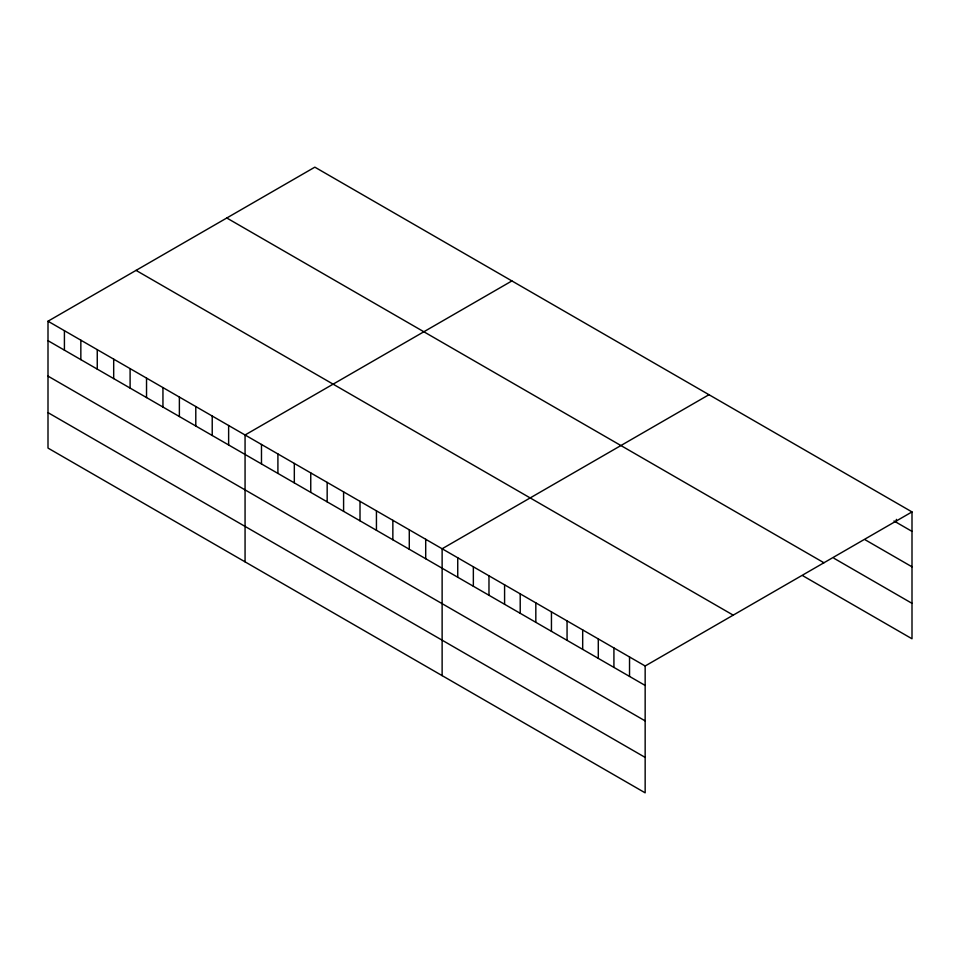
<?xml version="1.0" encoding="UTF-8"?>
<svg xmlns="http://www.w3.org/2000/svg" width="960" height="960" viewBox="0 0 960 960"><rect width="100%" height="100%" fill="white"/><g stroke="black" fill="none" stroke-linecap="round" stroke-linejoin="round"><path stroke-width="1.44" d="M48 321.216L645.156 665.988L645.156 792.84L48 448.08L48 321.216L314.844 167.16L912 511.92L912 638.784L802.68 575.664M511.908 280.932L245.064 434.988L245.064 561.852M708.972 394.704L442.128 548.76L442.128 675.624M645.156 665.988L912 511.92M893.976 520.98L912 531.384M865.152 539.772L912 566.82M833.916 558.252L912 603.336M226.788 217.992L823.944 562.764M136.056 270.384L733.212 615.144M48 340.68L645.156 685.44M48 376.116L645.156 720.888M48 412.632L645.156 757.404M896.388 519.372L896.388 522.36M629.532 656.964L629.532 676.428M613.92 647.952L613.92 667.404M598.296 638.928L598.296 658.392M582.684 629.916L582.684 649.38M567.06 620.904L567.06 640.356M551.448 611.88L551.448 631.344M535.824 602.868L535.824 622.32M520.212 593.844L520.212 613.308M504.588 584.832L504.588 604.296M488.976 575.808L488.976 595.272M473.352 566.796L473.352 586.26M457.74 557.784L457.74 577.236M425.7 539.28L425.7 558.744M409.284 529.8L409.284 549.264M392.856 520.32L392.856 539.784M376.44 510.84L376.44 530.304M360.012 501.36L360.012 520.824M343.596 491.88L343.596 511.332M327.168 482.4L327.168 501.852M310.752 472.92L310.752 492.372M294.324 463.428L294.324 482.892M277.908 453.948L277.908 473.412M261.48 444.468L261.48 463.932M228.636 425.508L228.636 444.972M212.22 416.028L212.22 435.492M195.792 406.548L195.792 426.012M179.376 397.068L179.376 416.532M162.948 387.588L162.948 407.052M146.532 378.108L146.532 397.56M130.104 368.628L130.104 388.08M113.688 359.148L113.688 378.6M97.26 349.656L97.26 369.12M80.844 340.176L80.844 359.64M64.416 330.696L64.416 350.16"/></g></svg>
